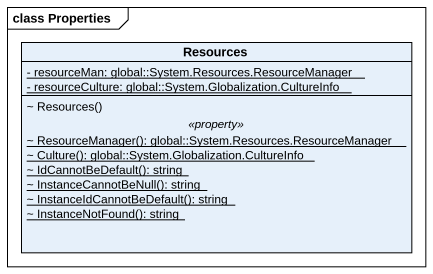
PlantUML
@startuml
mainframe class Properties
hide circle
hide empty members
skinparam classAttributeIconSize 0
class Resources {
  {static} - resourceMan: global::System.Resources.ResourceManager
  {static} - resourceCulture: global::System.Globalization.CultureInfo
  --
  ~ Resources()
  .. <<property>> ..
  {static} ~ ResourceManager(): global::System.Resources.ResourceManager
  {static} ~ Culture(): global::System.Globalization.CultureInfo
  {static} ~ IdCannotBeDefault(): string
  {static} ~ InstanceCannotBeNull(): string
  {static} ~ InstanceIdCannotBeDefault(): string
  {static} ~ InstanceNotFound(): string
}
@enduml
